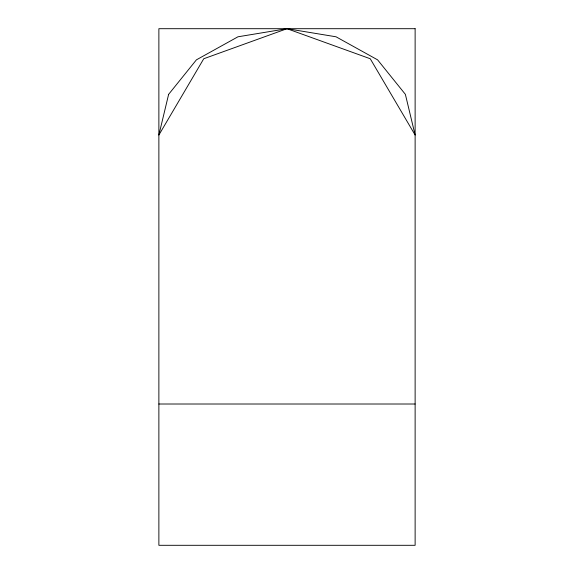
<?xml version="1.0" encoding="UTF-8"?>
<svg xmlns="http://www.w3.org/2000/svg" width="574" height="574" viewBox="0 0 574 574"><rect width="100%" height="100%" fill="white"/><g stroke="black" fill="none" stroke-linecap="round" stroke-linejoin="round"><path stroke-width="0.86" d="M158.876 404.01L415.124 404.01M168.627 94.344L158.876 135.041L203.748 58.749L287 28.7L336.034 36.793L377.599 59.847L405.373 94.344L415.124 135.041L370.252 58.749L287 28.7L237.966 36.793L196.401 59.847L168.627 94.344M415.124 28.7L158.876 28.7L158.876 545.3L415.124 545.3L415.124 28.7"/></g></svg>
